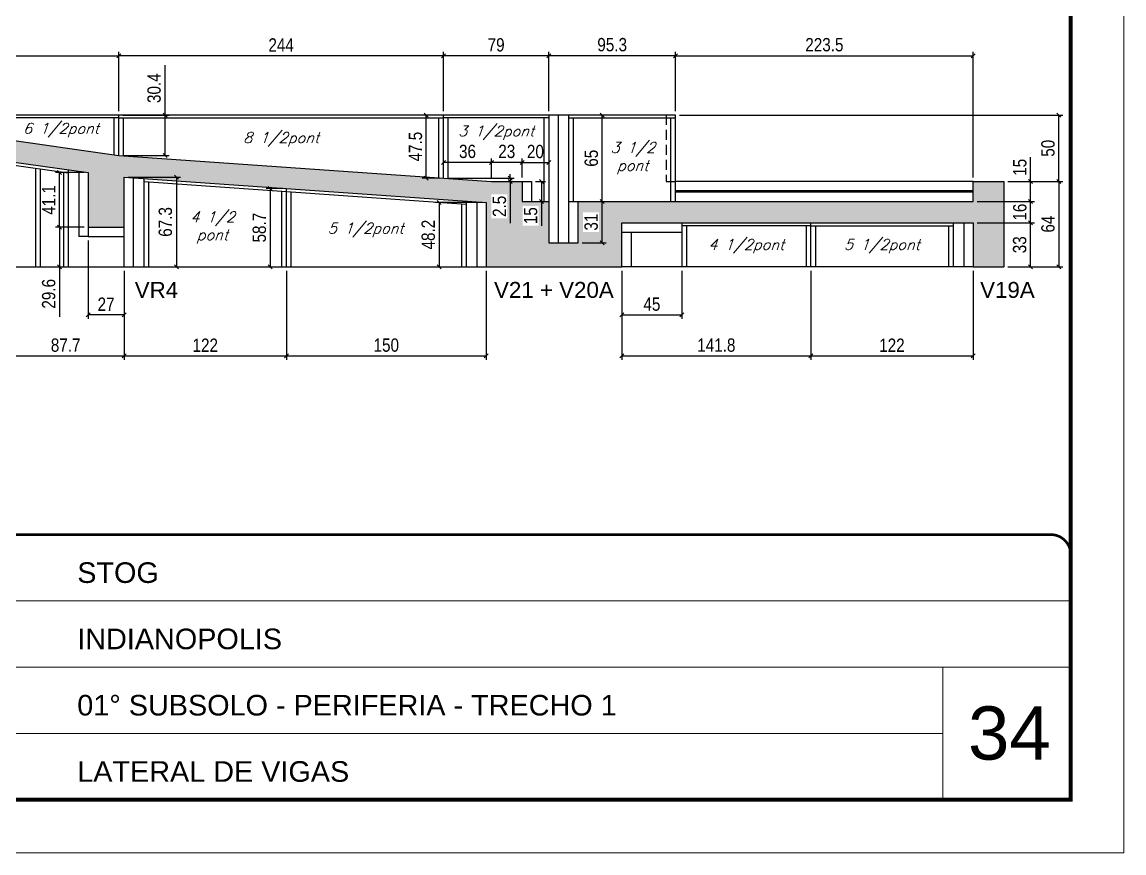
# Model space of a CAD drawing. Extents: x 0 to 6325, y 5574 to 19307.
# Drawn here: x 2242 to 3070, y 7871 to 8496 of the extents above; entities that cross this region are included whole.
import ezdxf

# ---------------------------------------------------------------- set-up
doc = ezdxf.new("R2010")
doc.units = 0
doc.linetypes.add('CONTINUO', pattern=[0])
doc.linetypes.add('DASHED', pattern=[0.75, 0.5, -0.25])
for name, color, linetype in [('1', 1, 'Continuous'), ('5', 5, 'Continuous'), ('COTA', 241, 'Continuous'), ('Painéis', 200, 'Continuous'), ('SARR_2.2x7', 40, 'Continuous'), ('SARR_3.5x7', 81, 'Continuous'), ('texto', 7, 'Continuous')]:
    doc.layers.add(name, color=color, linetype=linetype)
for name, color, linetype, lineweight in [('CARIMBO', 255, 'Continuous', 9), ('Folhas', 255, 'Continuous', 9), ('SARRAFO DE PRESSAO', 251, 'DASHED', 9)]:
    doc.layers.add(name, color=color, linetype=linetype, lineweight=lineweight)
doc.styles.add('arial', font='arial.ttf')
doc.styles.add('COTA TECNICA', font='techl___.ttf', dxfattribs={"height": 10})
doc.styles.add('Romans', font='romans.shx')
doc.styles.get("Standard").update_dxf_attribs({"font": 'arial.ttf'})
doc.dimstyles.new('PAINEL', dxfattribs={"dimtxt": 10, "dimasz": 3, "dimexe": 3, "dimexo": 3, "dimgap": 3, "dimtad": 1, "dimdec": 1, "dimzin": 12, "dimdsep": 46, "dimtxsty": 'COTA TECNICA', "dimblk1": 'OBLIQUE', "dimblk2": 'OBLIQUE', "dimsah": 1, "dimcen": 0.9, "dimclrd": 4, "dimclre": 4, "dimclrt": 240, "dimadec": 1, "dimazin": 3, "dimtfac": 1, "dimtdec": 1, "dimtmove": 0, "dimatfit": 3, "dimfxl": 1, "dimtolj": 1, "dimtzin": 12, "dimarcsym": 0})

# ---------------------------------------------------------------- blocks, each defined once
blk = doc.blocks.new('9999999999')
at = {"color": 30, "linetype": 'CONTINUO'}
for p, q in [((98564.56, 34379.64), (99583.98, 34379.64)), ((98564.56, 34329.83), (99487.98, 34329.83)), ((99583.98, 34329.83), (99487.98, 34329.83)), ((99487.98, 34329.83), (99487.98, 34230.21)), ((98564.56, 34280.02), (99487.98, 34280.02))]:
    blk.add_line(p, q, dxfattribs=at)
at = {"color": 30, "linetype": 'CONTINUO', "const_width": 2}
blk.add_lwpolyline([(99583.98, 34230.21), (99583.98, 34414.45, 0.414214), (99568.98, 34429.45), (98228.98, 34429.45, 0.414214), (98213.98, 34414.45), (98213.98, 34245.21, 0.414214), (98228.98, 34230.21), (99583.98, 34230.21)], format="xyb", dxfattribs=at)
at = {"layer": 'Folhas'}
blk.add_lwpolyline([(98138.98, 34190.21), (99623.98, 34190.21), (99623.98, 35240.21), (98138.98, 35240.21)], close=True, dxfattribs=at)
at = {"layer": 'Folhas', "color": 30, "const_width": 3}
blk.add_lwpolyline([(98213.98, 34230.21), (99583.98, 34230.21), (99583.98, 35200.21), (98213.98, 35200.21)], close=True, dxfattribs=at)
at = {"color": 7, "linetype": 'Continuous', "ltscale": 5, "style": 'arial'}
for s, height, p in [('STOG', 15.483, (98837.68, 34393.13)), ('INDIANOPOLIS', 15.4829, (98837.68, 34343.32)), ('01° SUBSOLO - PERIFERIA - TRECHO 1', 15.4829, (98837.68, 34293.51)), ('LATERAL DE VIGAS', 15.4829, (98837.68, 34243.7))]:
    blk.add_text(s, height=height, dxfattribs=at).set_placement(p)
blk = doc.blocks.new('_Oblique')
at = {"layer": '1', "color": 0, "lineweight": -2}
blk.add_line((-0.5, -0.5), (0.5, 0.5), dxfattribs=at)
blk = doc.blocks.new('*D4523')
at = {"layer": 'COTA', "color": 4, "lineweight": -2, "transparency": 16777216}
for p, q in [((2231.14, 8308.93), (2231.14, 8241.87)), ((2318.86, 8308.93), (2318.86, 8241.87)), ((2231.14, 8244.87), (2318.86, 8244.87))]:
    blk.add_line(p, q, dxfattribs=at)
at = {"layer": 'Defpoints', "color": 0, "transparency": 16777216}
for p in [(2231.14, 8311.93), (2318.86, 8311.93), (2318.86, 8244.87)]:
    blk.add_point(p, dxfattribs=at)
at = {"layer": 'COTA', "color": 4, "lineweight": -2, "transparency": 16777216, "xscale": 3, "yscale": 3, "zscale": 3, "rotation": 180}
blk.add_blockref('_Oblique', (2231.14, 8244.87), dxfattribs=at)
at = {"layer": 'COTA', "color": 4, "lineweight": -2, "transparency": 16777216, "xscale": 3, "yscale": 3, "zscale": 3}
blk.add_blockref('_Oblique', (2318.86, 8244.87), dxfattribs=at)
at = {"layer": 'COTA', "color": 240, "transparency": 16777216, "insert": (2275, 8252.97), "char_height": 10, "attachment_point": 5, "style": 'COTA TECNICA'}
blk.add_mtext('\\A1;87.7', dxfattribs=at)
blk = doc.blocks.new('*D3483')
at = {"layer": 'COTA', "color": 4, "lineweight": -2, "transparency": 16777216}
for p, q in [((2291.86, 8331.53), (2291.86, 8272.68)), ((2318.86, 8308.93), (2318.86, 8272.68)), ((2318.86, 8275.68), (2291.86, 8275.68))]:
    blk.add_line(p, q, dxfattribs=at)
at = {"layer": 'Defpoints', "color": 0, "transparency": 16777216}
for p in [(2291.86, 8334.53), (2318.86, 8311.93), (2291.86, 8275.68)]:
    blk.add_point(p, dxfattribs=at)
at = {"layer": 'COTA', "color": 4, "lineweight": -2, "transparency": 16777216, "xscale": 3, "yscale": 3, "zscale": 3, "rotation": 180}
blk.add_blockref('_Oblique', (2291.86, 8275.68), dxfattribs=at)
at = {"layer": 'COTA', "color": 4, "lineweight": -2, "transparency": 16777216, "xscale": 3, "yscale": 3, "zscale": 3}
blk.add_blockref('_Oblique', (2318.86, 8275.68), dxfattribs=at)
at = {"layer": 'COTA', "color": 240, "transparency": 16777216, "insert": (2305.36, 8283.75), "char_height": 10, "attachment_point": 5, "style": 'COTA TECNICA'}
blk.add_mtext('\\A1;27', dxfattribs=at)
blk = doc.blocks.new('*D4524')
at = {"layer": 'COTA', "color": 4, "lineweight": -2, "transparency": 16777216}
for p, q in [((2318.86, 8308.93), (2318.86, 8241.87)), ((2440.86, 8308.93), (2440.86, 8241.87)), ((2318.86, 8244.87), (2440.86, 8244.87))]:
    blk.add_line(p, q, dxfattribs=at)
at = {"layer": 'Defpoints', "color": 0, "transparency": 16777216}
for p in [(2318.86, 8311.93), (2440.86, 8311.93), (2440.86, 8244.87)]:
    blk.add_point(p, dxfattribs=at)
at = {"layer": 'COTA', "color": 4, "lineweight": -2, "transparency": 16777216, "xscale": 3, "yscale": 3, "zscale": 3, "rotation": 180}
blk.add_blockref('_Oblique', (2318.86, 8244.87), dxfattribs=at)
at = {"layer": 'COTA', "color": 4, "lineweight": -2, "transparency": 16777216, "xscale": 3, "yscale": 3, "zscale": 3}
blk.add_blockref('_Oblique', (2440.86, 8244.87), dxfattribs=at)
at = {"layer": 'COTA', "color": 240, "transparency": 16777216, "insert": (2379.86, 8252.93), "char_height": 10, "attachment_point": 5, "style": 'COTA TECNICA'}
blk.add_mtext('\\A1;122', dxfattribs=at)
blk = doc.blocks.new('*D4527')
at = {"layer": 'COTA', "color": 4, "lineweight": -2, "transparency": 16777216}
for p, q in [((2440.86, 8308.93), (2440.86, 8241.87)), ((2590.86, 8308.93), (2590.86, 8241.87)), ((2440.86, 8244.87), (2590.86, 8244.87))]:
    blk.add_line(p, q, dxfattribs=at)
at = {"layer": 'Defpoints', "color": 0, "transparency": 16777216}
for p in [(2440.86, 8311.93), (2590.86, 8311.93), (2590.86, 8244.87)]:
    blk.add_point(p, dxfattribs=at)
at = {"layer": 'COTA', "color": 4, "lineweight": -2, "transparency": 16777216, "xscale": 3, "yscale": 3, "zscale": 3, "rotation": 180}
blk.add_blockref('_Oblique', (2440.86, 8244.87), dxfattribs=at)
at = {"layer": 'COTA', "color": 4, "lineweight": -2, "transparency": 16777216, "xscale": 3, "yscale": 3, "zscale": 3}
blk.add_blockref('_Oblique', (2590.86, 8244.87), dxfattribs=at)
at = {"layer": 'COTA', "color": 240, "transparency": 16777216, "insert": (2515.86, 8252.98), "char_height": 10, "attachment_point": 5, "style": 'COTA TECNICA'}
blk.add_mtext('\\A1;150', dxfattribs=at)
blk = doc.blocks.new('*D4528')
at = {"layer": 'COTA', "color": 4, "lineweight": -2, "transparency": 16777216}
for p, q in [((2692.89, 8308.93), (2692.89, 8241.87)), ((2834.69, 8308.93), (2834.69, 8241.87)), ((2692.89, 8244.87), (2834.69, 8244.87))]:
    blk.add_line(p, q, dxfattribs=at)
at = {"layer": 'Defpoints', "color": 0, "transparency": 16777216}
for p in [(2692.89, 8311.93), (2834.69, 8311.93), (2834.69, 8244.87)]:
    blk.add_point(p, dxfattribs=at)
at = {"layer": 'COTA', "color": 4, "lineweight": -2, "transparency": 16777216, "xscale": 3, "yscale": 3, "zscale": 3, "rotation": 180}
blk.add_blockref('_Oblique', (2692.89, 8244.87), dxfattribs=at)
at = {"layer": 'COTA', "color": 4, "lineweight": -2, "transparency": 16777216, "xscale": 3, "yscale": 3, "zscale": 3}
blk.add_blockref('_Oblique', (2834.69, 8244.87), dxfattribs=at)
at = {"layer": 'COTA', "color": 240, "transparency": 16777216, "insert": (2763.79, 8252.97), "char_height": 10, "attachment_point": 5, "style": 'COTA TECNICA'}
blk.add_mtext('\\A1;141.8', dxfattribs=at)
blk = doc.blocks.new('*D4529')
at = {"layer": 'COTA', "color": 4, "lineweight": -2, "transparency": 16777216}
for p, q in [((2834.69, 8308.93), (2834.69, 8241.87)), ((2956.69, 8308.93), (2956.69, 8241.87)), ((2834.69, 8244.87), (2956.69, 8244.87))]:
    blk.add_line(p, q, dxfattribs=at)
at = {"layer": 'Defpoints', "color": 0, "transparency": 16777216}
for p in [(2834.69, 8311.93), (2956.69, 8311.93), (2956.69, 8244.87)]:
    blk.add_point(p, dxfattribs=at)
at = {"layer": 'COTA', "color": 4, "lineweight": -2, "transparency": 16777216, "xscale": 3, "yscale": 3, "zscale": 3, "rotation": 180}
blk.add_blockref('_Oblique', (2834.69, 8244.87), dxfattribs=at)
at = {"layer": 'COTA', "color": 4, "lineweight": -2, "transparency": 16777216, "xscale": 3, "yscale": 3, "zscale": 3}
blk.add_blockref('_Oblique', (2956.69, 8244.87), dxfattribs=at)
at = {"layer": 'COTA', "color": 240, "transparency": 16777216, "insert": (2895.69, 8252.93), "char_height": 10, "attachment_point": 5, "style": 'COTA TECNICA'}
blk.add_mtext('\\A1;122', dxfattribs=at)
blk = doc.blocks.new('*D4530')
at = {"layer": 'COTA', "color": 4, "lineweight": -2, "transparency": 16777216}
for p, q in [((2692.89, 8308.93), (2692.89, 8272.68)), ((2737.89, 8308.93), (2737.89, 8272.68)), ((2692.89, 8275.68), (2737.89, 8275.68))]:
    blk.add_line(p, q, dxfattribs=at)
at = {"layer": 'Defpoints', "color": 0, "transparency": 16777216}
for p in [(2692.89, 8311.93), (2737.89, 8311.93), (2737.89, 8275.68)]:
    blk.add_point(p, dxfattribs=at)
at = {"layer": 'COTA', "color": 4, "lineweight": -2, "transparency": 16777216, "xscale": 3, "yscale": 3, "zscale": 3, "rotation": 180}
blk.add_blockref('_Oblique', (2692.89, 8275.68), dxfattribs=at)
at = {"layer": 'COTA', "color": 4, "lineweight": -2, "transparency": 16777216, "xscale": 3, "yscale": 3, "zscale": 3}
blk.add_blockref('_Oblique', (2737.89, 8275.68), dxfattribs=at)
at = {"layer": 'COTA', "color": 240, "transparency": 16777216, "insert": (2715.39, 8283.79), "char_height": 10, "attachment_point": 5, "style": 'COTA TECNICA'}
blk.add_mtext('\\A1;45', dxfattribs=at)
blk = doc.blocks.new('*D4538')
at = {"layer": 'COTA', "color": 4, "lineweight": -2, "transparency": 16777216}
for p, q in [((2321.86, 8379.21), (2361.15, 8379.21)), ((2358.15, 8379.21), (2358.15, 8311.93))]:
    blk.add_line(p, q, dxfattribs=at)
at = {"layer": 'Defpoints', "color": 0, "transparency": 16777216}
for p in [(2318.86, 8379.21), (2358.15, 8311.93), (2358.15, 8311.93)]:
    blk.add_point(p, dxfattribs=at)
at = {"layer": 'COTA', "color": 4, "lineweight": -2, "transparency": 16777216, "xscale": 3, "yscale": 3, "zscale": 3}
for p, rotation in [((2358.15, 8379.21), 90), ((2358.15, 8311.93), 270)]:
    blk.add_blockref('_Oblique', p, dxfattribs=dict(at, rotation=rotation))
at = {"layer": 'COTA', "color": 240, "transparency": 16777216, "insert": (2349.93, 8345.57), "char_height": 10, "attachment_point": 5, "rotation": 90, "style": 'COTA TECNICA'}
blk.add_mtext('\\A1;67.3', dxfattribs=at)
blk = doc.blocks.new('*D4539')
at = {"layer": 'COTA', "color": 4, "lineweight": -2, "transparency": 16777216}
for p, q in [((2437.86, 8370.67), (2425.66, 8370.67)), ((2428.66, 8370.67), (2428.66, 8311.93))]:
    blk.add_line(p, q, dxfattribs=at)
at = {"layer": 'Defpoints', "color": 0, "transparency": 16777216}
for p in [(2440.86, 8370.67), (2428.66, 8311.93), (2428.66, 8311.93)]:
    blk.add_point(p, dxfattribs=at)
at = {"layer": 'COTA', "color": 4, "lineweight": -2, "transparency": 16777216, "xscale": 3, "yscale": 3, "zscale": 3}
for p, rotation in [((2428.66, 8370.67), 90), ((2428.66, 8311.93), 270)]:
    blk.add_blockref('_Oblique', p, dxfattribs=dict(at, rotation=rotation))
at = {"layer": 'COTA', "color": 240, "transparency": 16777216, "insert": (2420.53, 8341.3), "char_height": 10, "attachment_point": 5, "rotation": 90, "style": 'COTA TECNICA'}
blk.add_mtext('\\A1;58.7', dxfattribs=at)
blk = doc.blocks.new('*D3488')
at = {"layer": 'COTA', "color": 4, "lineweight": -2, "transparency": 16777216}
for p, q in [((2288.86, 8382.64), (2267.41, 8382.64)), ((2270.41, 8341.53), (2270.41, 8382.64)), ((2288.86, 8341.53), (2267.41, 8341.53))]:
    blk.add_line(p, q, dxfattribs=at)
at = {"layer": 'Defpoints', "color": 0, "transparency": 16777216}
for p in [(2270.41, 8382.64), (2291.86, 8382.64), (2291.86, 8341.53)]:
    blk.add_point(p, dxfattribs=at)
at = {"layer": 'COTA', "color": 4, "lineweight": -2, "transparency": 16777216, "xscale": 3, "yscale": 3, "zscale": 3}
for p, rotation in [((2270.41, 8382.64), 90), ((2270.41, 8341.53), 270)]:
    blk.add_blockref('_Oblique', p, dxfattribs=dict(at, rotation=rotation))
at = {"layer": 'COTA', "color": 240, "transparency": 16777216, "insert": (2262.34, 8362.08), "char_height": 10, "attachment_point": 5, "rotation": 90, "style": 'COTA TECNICA'}
blk.add_mtext('\\A1;41.1', dxfattribs=at)
blk = doc.blocks.new('*D3489')
at = {"layer": 'COTA', "color": 4, "lineweight": -2, "transparency": 16777216}
for p, q in [((2288.86, 8341.53), (2267.41, 8341.53)), ((2270.41, 8341.53), (2270.41, 8311.93)), ((2270.41, 8311.93), (2270.41, 8274.2))]:
    blk.add_line(p, q, dxfattribs=at)
at = {"layer": 'Defpoints', "color": 0, "transparency": 16777216}
for p in [(2291.86, 8341.53), (2270.41, 8311.93), (2270.41, 8311.93)]:
    blk.add_point(p, dxfattribs=at)
at = {"layer": 'COTA', "color": 4, "lineweight": -2, "transparency": 16777216, "xscale": 3, "yscale": 3, "zscale": 3}
for p, rotation in [((2270.41, 8341.53), 90), ((2270.41, 8311.93), 270)]:
    blk.add_blockref('_Oblique', p, dxfattribs=dict(at, rotation=rotation))
at = {"layer": 'COTA', "color": 240, "transparency": 16777216, "insert": (2262.28, 8291.57), "char_height": 10, "attachment_point": 5, "rotation": 90, "style": 'COTA TECNICA'}
blk.add_mtext('\\A1;29.6', dxfattribs=at)
blk = doc.blocks.new('*D4540')
at = {"layer": 'COTA', "color": 4, "lineweight": -2, "transparency": 16777216}
for p, q in [((2587.86, 8360.17), (2552.51, 8360.17)), ((2555.51, 8360.17), (2555.51, 8311.93))]:
    blk.add_line(p, q, dxfattribs=at)
at = {"layer": 'Defpoints', "color": 0, "transparency": 16777216}
for p in [(2590.86, 8360.17), (2555.51, 8311.93), (2555.51, 8311.93)]:
    blk.add_point(p, dxfattribs=at)
at = {"layer": 'COTA', "color": 4, "lineweight": -2, "transparency": 16777216, "xscale": 3, "yscale": 3, "zscale": 3}
for p, rotation in [((2555.51, 8360.17), 90), ((2555.51, 8311.93), 270)]:
    blk.add_blockref('_Oblique', p, dxfattribs=dict(at, rotation=rotation))
at = {"layer": 'COTA', "color": 240, "transparency": 16777216, "insert": (2547.42, 8336.05), "char_height": 10, "attachment_point": 5, "rotation": 90, "style": 'COTA TECNICA'}
blk.add_mtext('\\A1;48.2', dxfattribs=at)
blk = doc.blocks.new('*D4541')
at = {"layer": 'COTA', "color": 4, "lineweight": -2, "transparency": 16777216}
for p, q in [((2959.69, 8344.93), (3002.89, 8344.93)), ((2999.89, 8311.93), (2999.89, 8344.93)), ((2982.69, 8311.93), (3002.89, 8311.93))]:
    blk.add_line(p, q, dxfattribs=at)
at = {"layer": 'Defpoints', "color": 0, "transparency": 16777216}
for p in [(2956.69, 8344.93), (2999.89, 8344.93), (2979.69, 8311.93)]:
    blk.add_point(p, dxfattribs=at)
at = {"layer": 'COTA', "color": 4, "lineweight": -2, "transparency": 16777216, "xscale": 3, "yscale": 3, "zscale": 3}
for p, rotation in [((2999.89, 8344.93), 90), ((2999.89, 8311.93), 270)]:
    blk.add_blockref('_Oblique', p, dxfattribs=dict(at, rotation=rotation))
at = {"layer": 'COTA', "color": 240, "transparency": 16777216, "insert": (2991.67, 8328.43), "char_height": 10, "attachment_point": 5, "rotation": 90, "style": 'COTA TECNICA'}
blk.add_mtext('\\A1;33', dxfattribs=at)
blk = doc.blocks.new('*D4542')
at = {"layer": 'COTA', "color": 4, "lineweight": -2, "transparency": 16777216}
for p, q in [((2959.69, 8360.93), (3002.89, 8360.93)), ((2999.89, 8344.93), (2999.89, 8360.93)), ((2959.69, 8344.93), (3002.89, 8344.93))]:
    blk.add_line(p, q, dxfattribs=at)
at = {"layer": 'Defpoints', "color": 0, "transparency": 16777216}
for p in [(2956.69, 8360.93), (2999.89, 8360.93), (2956.69, 8344.93)]:
    blk.add_point(p, dxfattribs=at)
at = {"layer": 'COTA', "color": 4, "lineweight": -2, "transparency": 16777216, "xscale": 3, "yscale": 3, "zscale": 3}
for p, rotation in [((2999.89, 8360.93), 90), ((2999.89, 8344.93), 270)]:
    blk.add_blockref('_Oblique', p, dxfattribs=dict(at, rotation=rotation))
at = {"layer": 'COTA', "color": 240, "transparency": 16777216, "insert": (2991.78, 8352.93), "char_height": 10, "attachment_point": 5, "rotation": 90, "style": 'COTA TECNICA'}
blk.add_mtext('\\A1;16', dxfattribs=at)
blk = doc.blocks.new('*D4543')
at = {"layer": 'COTA', "color": 4, "lineweight": -2, "transparency": 16777216}
for p, q in [((2999.89, 8375.93), (2999.89, 8394.3)), ((2982.69, 8375.93), (3002.89, 8375.93)), ((2999.89, 8360.93), (2999.89, 8375.93)), ((2959.69, 8360.93), (3002.89, 8360.93))]:
    blk.add_line(p, q, dxfattribs=at)
at = {"layer": 'Defpoints', "color": 0, "transparency": 16777216}
for p in [(2979.69, 8375.93), (2999.89, 8375.93), (2956.69, 8360.93)]:
    blk.add_point(p, dxfattribs=at)
at = {"layer": 'COTA', "color": 4, "lineweight": -2, "transparency": 16777216, "xscale": 3, "yscale": 3, "zscale": 3}
for p, rotation in [((2999.89, 8375.93), 90), ((2999.89, 8360.93), 270)]:
    blk.add_blockref('_Oblique', p, dxfattribs=dict(at, rotation=rotation))
at = {"layer": 'COTA', "color": 240, "transparency": 16777216, "insert": (2991.78, 8386.62), "char_height": 10, "attachment_point": 5, "rotation": 90, "style": 'COTA TECNICA'}
blk.add_mtext('\\A1;15', dxfattribs=at)
blk = doc.blocks.new('*D4544')
at = {"layer": 'COTA', "color": 4, "lineweight": -2, "transparency": 16777216}
for p, q in [((2982.69, 8375.93), (3024.07, 8375.93)), ((3021.07, 8375.93), (3021.07, 8311.93)), ((2982.69, 8311.93), (3024.07, 8311.93))]:
    blk.add_line(p, q, dxfattribs=at)
at = {"layer": 'Defpoints', "color": 0, "transparency": 16777216}
for p in [(2979.69, 8375.93), (2979.69, 8311.93), (3021.07, 8311.93)]:
    blk.add_point(p, dxfattribs=at)
at = {"layer": 'COTA', "color": 4, "lineweight": -2, "transparency": 16777216, "xscale": 3, "yscale": 3, "zscale": 3}
for p, rotation in [((3021.07, 8375.93), 90), ((3021.07, 8311.93), 270)]:
    blk.add_blockref('_Oblique', p, dxfattribs=dict(at, rotation=rotation))
at = {"layer": 'COTA', "color": 240, "transparency": 16777216, "insert": (3012.97, 8343.93), "char_height": 10, "attachment_point": 5, "rotation": 90, "style": 'COTA TECNICA'}
blk.add_mtext('\\A1;64', dxfattribs=at)
blk = doc.blocks.new('*D4545')
at = {"layer": 'COTA', "color": 4, "lineweight": -2, "transparency": 16777216}
for p, q in [((2736.19, 8425.93), (3024.07, 8425.93)), ((3021.07, 8375.93), (3021.07, 8425.93)), ((2982.69, 8375.93), (3024.07, 8375.93))]:
    blk.add_line(p, q, dxfattribs=at)
at = {"layer": 'Defpoints', "color": 0, "transparency": 16777216}
for p in [(2733.19, 8425.93), (3021.07, 8425.93), (2979.69, 8375.93)]:
    blk.add_point(p, dxfattribs=at)
at = {"layer": 'COTA', "color": 4, "lineweight": -2, "transparency": 16777216, "xscale": 3, "yscale": 3, "zscale": 3}
for p, rotation in [((3021.07, 8425.93), 90), ((3021.07, 8375.93), 270)]:
    blk.add_blockref('_Oblique', p, dxfattribs=dict(at, rotation=rotation))
at = {"layer": 'COTA', "color": 240, "transparency": 16777216, "insert": (3012.96, 8400.93), "char_height": 10, "attachment_point": 5, "rotation": 90, "style": 'COTA TECNICA'}
blk.add_mtext('\\A1;50', dxfattribs=at)
blk = doc.blocks.new('*D4546')
at = {"layer": 'COTA', "color": 4, "lineweight": -2, "transparency": 16777216}
for p, q in [((2637.89, 8428.93), (2637.89, 8473.49)), ((2733.19, 8470.49), (2637.89, 8470.49)), ((2733.19, 8428.93), (2733.19, 8473.49))]:
    blk.add_line(p, q, dxfattribs=at)
at = {"layer": 'Defpoints', "color": 0, "transparency": 16777216}
for p in [(2637.89, 8470.49), (2637.89, 8425.93), (2733.19, 8425.93)]:
    blk.add_point(p, dxfattribs=at)
at = {"layer": 'COTA', "color": 4, "lineweight": -2, "transparency": 16777216, "xscale": 3, "yscale": 3, "zscale": 3, "rotation": 180}
blk.add_blockref('_Oblique', (2637.89, 8470.49), dxfattribs=at)
at = {"layer": 'COTA', "color": 4, "lineweight": -2, "transparency": 16777216, "xscale": 3, "yscale": 3, "zscale": 3}
blk.add_blockref('_Oblique', (2733.19, 8470.49), dxfattribs=at)
at = {"layer": 'COTA', "color": 240, "transparency": 16777216, "insert": (2685.54, 8478.74), "char_height": 10, "attachment_point": 5, "style": 'COTA TECNICA'}
blk.add_mtext('\\A1;95.3', dxfattribs=at)
blk = doc.blocks.new('*D4547')
at = {"layer": 'COTA', "color": 4, "lineweight": -2, "transparency": 16777216}
for p, q in [((2558.86, 8428.93), (2558.86, 8473.49)), ((2637.89, 8470.49), (2558.86, 8470.49)), ((2637.89, 8428.93), (2637.89, 8473.49))]:
    blk.add_line(p, q, dxfattribs=at)
at = {"layer": 'Defpoints', "color": 0, "transparency": 16777216}
for p in [(2558.86, 8470.49), (2558.86, 8425.93), (2637.89, 8425.93)]:
    blk.add_point(p, dxfattribs=at)
at = {"layer": 'COTA', "color": 4, "lineweight": -2, "transparency": 16777216, "xscale": 3, "yscale": 3, "zscale": 3, "rotation": 180}
blk.add_blockref('_Oblique', (2558.86, 8470.49), dxfattribs=at)
at = {"layer": 'COTA', "color": 4, "lineweight": -2, "transparency": 16777216, "xscale": 3, "yscale": 3, "zscale": 3}
blk.add_blockref('_Oblique', (2637.89, 8470.49), dxfattribs=at)
at = {"layer": 'COTA', "color": 240, "transparency": 16777216, "insert": (2598.37, 8478.59), "char_height": 10, "attachment_point": 5, "style": 'COTA TECNICA'}
blk.add_mtext('\\A1;79', dxfattribs=at)
blk = doc.blocks.new('*D4548')
at = {"layer": 'COTA', "color": 4, "lineweight": -2, "transparency": 16777216}
for p, q in [((2314.86, 8428.93), (2314.86, 8473.49)), ((2558.86, 8470.49), (2314.86, 8470.49)), ((2558.86, 8428.93), (2558.86, 8473.49))]:
    blk.add_line(p, q, dxfattribs=at)
at = {"layer": 'Defpoints', "color": 0, "transparency": 16777216}
for p in [(2314.86, 8470.49), (2314.86, 8425.93), (2558.86, 8425.93)]:
    blk.add_point(p, dxfattribs=at)
at = {"layer": 'COTA', "color": 4, "lineweight": -2, "transparency": 16777216, "xscale": 3, "yscale": 3, "zscale": 3, "rotation": 180}
blk.add_blockref('_Oblique', (2314.86, 8470.49), dxfattribs=at)
at = {"layer": 'COTA', "color": 4, "lineweight": -2, "transparency": 16777216, "xscale": 3, "yscale": 3, "zscale": 3}
blk.add_blockref('_Oblique', (2558.86, 8470.49), dxfattribs=at)
at = {"layer": 'COTA', "color": 240, "transparency": 16777216, "insert": (2436.86, 8478.56), "char_height": 10, "attachment_point": 5, "style": 'COTA TECNICA'}
blk.add_mtext('\\A1;244', dxfattribs=at)
blk = doc.blocks.new('*D4549')
at = {"layer": 'COTA', "color": 4, "lineweight": -2, "transparency": 16777216}
for p, q in [((2100.89, 8428.93), (2100.89, 8473.49)), ((2100.89, 8470.49), (2314.86, 8470.49)), ((2314.86, 8428.93), (2314.86, 8473.49))]:
    blk.add_line(p, q, dxfattribs=at)
at = {"layer": 'Defpoints', "color": 0, "transparency": 16777216}
for p in [(2314.86, 8470.49), (2100.89, 8425.93), (2314.86, 8425.93)]:
    blk.add_point(p, dxfattribs=at)
at = {"layer": 'COTA', "color": 4, "lineweight": -2, "transparency": 16777216, "xscale": 3, "yscale": 3, "zscale": 3, "rotation": 180}
blk.add_blockref('_Oblique', (2100.89, 8470.49), dxfattribs=at)
at = {"layer": 'COTA', "color": 4, "lineweight": -2, "transparency": 16777216, "xscale": 3, "yscale": 3, "zscale": 3}
blk.add_blockref('_Oblique', (2314.86, 8470.49), dxfattribs=at)
at = {"layer": 'COTA', "color": 240, "transparency": 16777216, "insert": (2207.87, 8478.56), "char_height": 10, "attachment_point": 5, "style": 'COTA TECNICA'}
blk.add_mtext('\\A1;214', dxfattribs=at)
blk = doc.blocks.new('*D4550')
at = {"layer": 'COTA', "color": 4, "lineweight": -2, "transparency": 16777216}
for p, q in [((2349.67, 8425.93), (2349.67, 8463.26)), ((2317.86, 8425.93), (2352.67, 8425.93)), ((2349.67, 8395.53), (2349.67, 8425.93)), ((2317.86, 8395.53), (2352.67, 8395.53))]:
    blk.add_line(p, q, dxfattribs=at)
at = {"layer": 'Defpoints', "color": 0, "transparency": 16777216}
for p in [(2314.86, 8425.93), (2314.86, 8395.53), (2349.67, 8395.53)]:
    blk.add_point(p, dxfattribs=at)
at = {"layer": 'COTA', "color": 4, "lineweight": -2, "transparency": 16777216, "xscale": 3, "yscale": 3, "zscale": 3}
for p, rotation in [((2349.67, 8425.93), 90), ((2349.67, 8395.53), 270)]:
    blk.add_blockref('_Oblique', p, dxfattribs=dict(at, rotation=rotation))
at = {"layer": 'COTA', "color": 240, "transparency": 16777216, "insert": (2341.45, 8446.1), "char_height": 10, "attachment_point": 5, "rotation": 90, "style": 'COTA TECNICA'}
blk.add_mtext('\\A1;30.4', dxfattribs=at)
blk = doc.blocks.new('*D4525')
at = {"layer": 'COTA', "color": 4, "lineweight": -2, "transparency": 16777216}
for p, q in [((2617.86, 8378.93), (2617.86, 8393.33)), ((2617.86, 8390.33), (2637.89, 8390.33))]:
    blk.add_line(p, q, dxfattribs=at)
at = {"layer": 'Defpoints', "color": 0, "transparency": 16777216}
for p in [(2637.89, 8390.33), (2637.89, 8390.33), (2617.86, 8375.93)]:
    blk.add_point(p, dxfattribs=at)
at = {"layer": 'COTA', "color": 4, "lineweight": -2, "transparency": 16777216, "xscale": 3, "yscale": 3, "zscale": 3, "rotation": 180}
blk.add_blockref('_Oblique', (2617.86, 8390.33), dxfattribs=at)
at = {"layer": 'COTA', "color": 4, "lineweight": -2, "transparency": 16777216, "xscale": 3, "yscale": 3, "zscale": 3}
blk.add_blockref('_Oblique', (2637.89, 8390.33), dxfattribs=at)
at = {"layer": 'COTA', "color": 240, "transparency": 16777216, "insert": (2627.87, 8398.43), "char_height": 10, "attachment_point": 5, "style": 'COTA TECNICA'}
blk.add_mtext('\\A1;20', dxfattribs=at)
blk = doc.blocks.new('*D4526')
at = {"layer": 'COTA', "color": 4, "lineweight": -2, "transparency": 16777216}
for p, q in [((2594.86, 8378.93), (2594.86, 8393.33)), ((2617.86, 8390.33), (2594.86, 8390.33)), ((2617.86, 8378.93), (2617.86, 8393.33))]:
    blk.add_line(p, q, dxfattribs=at)
at = {"layer": 'Defpoints', "color": 0, "transparency": 16777216}
for p in [(2594.86, 8390.33), (2594.86, 8375.93), (2617.86, 8375.93)]:
    blk.add_point(p, dxfattribs=at)
at = {"layer": 'COTA', "color": 4, "lineweight": -2, "transparency": 16777216, "xscale": 3, "yscale": 3, "zscale": 3, "rotation": 180}
blk.add_blockref('_Oblique', (2594.86, 8390.33), dxfattribs=at)
at = {"layer": 'COTA', "color": 4, "lineweight": -2, "transparency": 16777216, "xscale": 3, "yscale": 3, "zscale": 3}
blk.add_blockref('_Oblique', (2617.86, 8390.33), dxfattribs=at)
at = {"layer": 'COTA', "color": 240, "transparency": 16777216, "insert": (2606.36, 8398.54), "char_height": 10, "attachment_point": 5, "style": 'COTA TECNICA'}
blk.add_mtext('\\A1;23', dxfattribs=at)
blk = doc.blocks.new('*D3484')
at = {"layer": 'COTA', "color": 4, "lineweight": -2, "transparency": 16777216}
for p, q in [((2594.86, 8390.33), (2558.86, 8390.33)), ((2594.86, 8378.93), (2594.86, 8393.33))]:
    blk.add_line(p, q, dxfattribs=at)
at = {"layer": 'Defpoints', "color": 0, "transparency": 16777216}
for p in [(2558.86, 8390.33), (2558.86, 8390.33), (2594.86, 8375.93)]:
    blk.add_point(p, dxfattribs=at)
at = {"layer": 'COTA', "color": 4, "lineweight": -2, "transparency": 16777216, "xscale": 3, "yscale": 3, "zscale": 3, "rotation": 180}
blk.add_blockref('_Oblique', (2558.86, 8390.33), dxfattribs=at)
at = {"layer": 'COTA', "color": 4, "lineweight": -2, "transparency": 16777216, "xscale": 3, "yscale": 3, "zscale": 3}
blk.add_blockref('_Oblique', (2594.86, 8390.33), dxfattribs=at)
at = {"layer": 'COTA', "color": 240, "transparency": 16777216, "insert": (2576.86, 8398.54), "char_height": 10, "attachment_point": 5, "style": 'COTA TECNICA'}
blk.add_mtext('\\A1;36', dxfattribs=at)
blk = doc.blocks.new('*D3490')
at = {"layer": 'COTA', "color": 4, "lineweight": -2, "transparency": 16777216}
for p, q in [((2627.86, 8375.93), (2635.43, 8375.93)), ((2632.43, 8375.93), (2632.43, 8360.93)), ((2632.43, 8360.93), (2632.43, 8342.56))]:
    blk.add_line(p, q, dxfattribs=at)
at = {"layer": 'Defpoints', "color": 0, "transparency": 16777216}
blk.add_point((2624.86, 8375.93), dxfattribs=at)
at = {"layer": 'COTA', "color": 4, "lineweight": -2, "transparency": 16777216, "xscale": 3, "yscale": 3, "zscale": 3}
for p, rotation in [((2632.43, 8375.93), 90), ((2632.43, 8360.93), 270)]:
    blk.add_blockref('_Oblique', p, dxfattribs=dict(at, rotation=rotation))
at = {"layer": 'COTA', "color": 240, "transparency": 16777216, "insert": (2624.32, 8350.25), "char_height": 10, "attachment_point": 5, "rotation": 90, "style": 'COTA TECNICA', "bg_fill": 3, "box_fill_scale": 1.1, "bg_fill_color": 256, "bg_fill_true_color": 13158600, "bg_fill_transparency": 0}
blk.add_mtext('\\A1;15', dxfattribs=at)
at = {"layer": 'Defpoints', "color": 0, "transparency": 16777216}
blk.add_point((2632.43, 8360.93), dxfattribs=at)
blk.add_point((2632.43, 8360.93), dxfattribs=at)
blk = doc.blocks.new('*D4551')
at = {"layer": 'COTA', "color": 4, "lineweight": -2, "transparency": 16777216}
for p, q in [((2561.86, 8378.45), (2611.97, 8378.45)), ((2608.97, 8378.45), (2608.97, 8381.45)), ((2608.97, 8378.45), (2608.97, 8375.93)), ((2597.86, 8375.93), (2611.97, 8375.93)), ((2608.97, 8375.93), (2608.97, 8344.65))]:
    blk.add_line(p, q, dxfattribs=at)
at = {"layer": 'Defpoints', "color": 0, "transparency": 16777216}
for p in [(2558.86, 8378.45), (2608.97, 8378.45), (2594.86, 8375.93)]:
    blk.add_point(p, dxfattribs=at)
at = {"layer": 'COTA', "color": 4, "lineweight": -2, "transparency": 16777216, "xscale": 3, "yscale": 3, "zscale": 3}
for p, rotation in [((2608.97, 8378.45), 270), ((2608.97, 8375.93), 90)]:
    blk.add_blockref('_Oblique', p, dxfattribs=dict(at, rotation=rotation))
at = {"layer": 'COTA', "color": 240, "transparency": 16777216, "insert": (2600.86, 8357.29), "char_height": 10, "attachment_point": 5, "rotation": 90, "style": 'COTA TECNICA', "bg_fill": 3, "box_fill_scale": 1.1, "bg_fill_color": 256, "bg_fill_true_color": 13158600, "bg_fill_transparency": 0}
blk.add_mtext('\\A1;2.5', dxfattribs=at)
blk = doc.blocks.new('*D3491')
at = {"layer": 'COTA', "color": 4, "lineweight": -2, "transparency": 16777216}
for p, q in [((2555.86, 8425.93), (2542.9, 8425.93)), ((2545.9, 8378.45), (2545.9, 8425.93)), ((2555.86, 8378.45), (2542.9, 8378.45))]:
    blk.add_line(p, q, dxfattribs=at)
at = {"layer": 'Defpoints', "color": 0, "transparency": 16777216}
for p in [(2545.9, 8425.93), (2558.86, 8425.93), (2558.86, 8378.45)]:
    blk.add_point(p, dxfattribs=at)
at = {"layer": 'COTA', "color": 4, "lineweight": -2, "transparency": 16777216, "xscale": 3, "yscale": 3, "zscale": 3}
for p, rotation in [((2545.9, 8425.93), 90), ((2545.9, 8378.45), 270)]:
    blk.add_blockref('_Oblique', p, dxfattribs=dict(at, rotation=rotation))
at = {"layer": 'COTA', "color": 240, "transparency": 16777216, "insert": (2537.79, 8402.19), "char_height": 10, "attachment_point": 5, "rotation": 90, "style": 'COTA TECNICA'}
blk.add_mtext('\\A1;47.5', dxfattribs=at)
blk = doc.blocks.new('*D4552')
at = {"layer": 'COTA', "color": 4, "lineweight": -2, "transparency": 16777216}
for p, q in [((2678, 8329.93), (2678, 8360.93)), ((2662.89, 8329.93), (2681, 8329.93))]:
    blk.add_line(p, q, dxfattribs=at)
at = {"layer": 'Defpoints', "color": 0, "transparency": 16777216}
for p in [(2678, 8360.93), (2678, 8360.93), (2659.89, 8329.93)]:
    blk.add_point(p, dxfattribs=at)
at = {"layer": 'COTA', "color": 4, "lineweight": -2, "transparency": 16777216, "xscale": 3, "yscale": 3, "zscale": 3}
for p, rotation in [((2678, 8360.93), 90), ((2678, 8329.93), 270)]:
    blk.add_blockref('_Oblique', p, dxfattribs=dict(at, rotation=rotation))
at = {"layer": 'COTA', "color": 240, "transparency": 16777216, "insert": (2669.78, 8345.43), "char_height": 10, "attachment_point": 5, "rotation": 90, "style": 'COTA TECNICA', "bg_fill": 3, "box_fill_scale": 1.1, "bg_fill_color": 256, "bg_fill_true_color": 13158600, "bg_fill_transparency": 0}
blk.add_mtext('\\A1;31', dxfattribs=at)
blk = doc.blocks.new('*D3492')
at = {"layer": 'COTA', "color": 4, "lineweight": -2, "transparency": 16777216}
blk.add_line((2678, 8360.93), (2678, 8425.93), dxfattribs=at)
at = {"layer": 'Defpoints', "color": 0, "transparency": 16777216}
for p in [(2678, 8425.93), (2678, 8425.93), (2678, 8360.93)]:
    blk.add_point(p, dxfattribs=at)
at = {"layer": 'COTA', "color": 4, "lineweight": -2, "transparency": 16777216, "xscale": 3, "yscale": 3, "zscale": 3}
for p, rotation in [((2678, 8425.93), 90), ((2678, 8360.93), 270)]:
    blk.add_blockref('_Oblique', p, dxfattribs=dict(at, rotation=rotation))
at = {"layer": 'COTA', "color": 240, "transparency": 16777216, "insert": (2669.89, 8393.43), "char_height": 10, "attachment_point": 5, "rotation": 90, "style": 'COTA TECNICA'}
blk.add_mtext('\\A1;65', dxfattribs=at)
blk = doc.blocks.new('*D4553')
at = {"layer": 'COTA', "color": 4, "lineweight": -2, "transparency": 16777216}
for p, q in [((2733.19, 8428.93), (2733.19, 8473.49)), ((2733.19, 8470.49), (2956.69, 8470.49)), ((2956.69, 8378.93), (2956.69, 8473.49))]:
    blk.add_line(p, q, dxfattribs=at)
at = {"layer": 'Defpoints', "color": 0, "transparency": 16777216}
for p in [(2956.69, 8470.49), (2733.19, 8425.93), (2956.69, 8375.93)]:
    blk.add_point(p, dxfattribs=at)
at = {"layer": 'COTA', "color": 4, "lineweight": -2, "transparency": 16777216, "xscale": 3, "yscale": 3, "zscale": 3, "rotation": 180}
blk.add_blockref('_Oblique', (2733.19, 8470.49), dxfattribs=at)
at = {"layer": 'COTA', "color": 4, "lineweight": -2, "transparency": 16777216, "xscale": 3, "yscale": 3, "zscale": 3}
blk.add_blockref('_Oblique', (2956.69, 8470.49), dxfattribs=at)
at = {"layer": 'COTA', "color": 240, "transparency": 16777216, "insert": (2844.94, 8478.71), "char_height": 10, "attachment_point": 5, "style": 'COTA TECNICA'}
blk.add_mtext('\\A1;223.5', dxfattribs=at)

msp = doc.modelspace()

# ---------------------------------------------------------------- hatches: boundary and pattern name
at = {"layer": 'COTA'}
h = msp.add_hatch(dxfattribs=at)
h.set_pattern_fill('AR-CONC', color=256, scale=0.03)
h.set_pattern_definition([(50, (-1599.309, 1148.575), (5.46554, -0.4781726), [0.5715, -6.2865]), (355, (-1599.309, 1148.575), (-1.0573026, 5.7317054), [0.4572, -5.0292175]), (100.451445, (-1598.8534, 1148.535), (4.4082374, 5.2535326), [0.4857003, -5.3427073]), (46.1842, (-1599.309, 1150.099), (8.132371, -1.26127), [0.85725, -9.42975]), (96.63556, (-1598.631, 1149.994), (7.122124, 7.422784), [0.728551, -8.014068]), (351.18415, (-1599.309, 1150.099), (7.122124, 7.422784), [0.685799, -7.543792]), (21, (-1598.547, 1149.718), (4.5484317, -3.067956), [0.5715, -6.2865]), (326, (-1598.547, 1149.718), (1.854061, 5.525639), [0.4572, -5.0292]), (71.451445, (-1598.168, 1149.4624), (6.4024926, 2.457683), [0.4857003, -5.342698]), (37.5, (-1599.3088, 1148.5751), (0.0926581, 2.53665117), [0, -4.96824, 0, -5.1054, 0, -5.04825]), (7.5, (-1599.3088, 1148.575), (2.0045899, 3.00541724), [0, -2.91084, 0, -4.85394, 0, -1.92405]), (327.5, (-1601.008, 1148.5751), (4.06771786, -0.1718623), [0, -1.905, 0, -5.9436, 0, -7.8867]), (317.5, (-1601.77, 1148.575), (4.4438754, 0.7627947), [0, -2.4765, 0, -3.94716, 0, -5.6007])])
h.paths.add_polyline_path([(2318.86, 8379.21), (2590.86, 8360.17), (2590.86, 8311.93), (2692.89, 8311.93), (2692.89, 8344.93), (2956.69, 8344.93), (2956.69, 8311.93), (2979.69, 8311.93), (2979.69, 8375.93), (2956.69, 8375.93), (2956.69, 8360.93), (2659.89, 8360.93), (2659.89, 8329.93), (2637.89, 8329.93), (2637.89, 8360.93), (2617.86, 8360.93), (2617.86, 8375.93), (2594.86, 8375.93), (2314.86, 8395.53), (2100.89, 8425.93), (1987.14, 8425.93), (2291.86, 8382.64), (2291.86, 8341.53), (2318.86, 8341.53)])

# ---------------------------------------------------------------- linework, layer by layer
for p, q in [((2956.69, 8375.93), (2979.69, 8375.93)), ((2979.69, 8375.93), (2979.69, 8311.93)), ((2291.86, 8341.53), (2291.86, 8334.53)), ((2291.86, 8334.53), (2284.86, 8334.53)), ((2590.86, 8311.93), (2692.89, 8311.93)), ((2956.69, 8311.93), (2979.69, 8311.93))]:
    msp.add_line(p, q, dxfattribs=at)
at = {"layer": 'Painéis', "linetype": 'ByBlock'}
for p, q in [((1987.14, 8425.93), (2291.86, 8382.64)), ((2733.19, 8425.93), (2100.89, 8425.93)), ((2100.89, 8425.93), (2314.86, 8395.53)), ((2314.86, 8395.53), (2314.86, 8425.93)), ((2558.86, 8378.45), (2558.86, 8425.93)), ((2637.89, 8425.93), (2637.89, 8329.93)), ((2733.19, 8360.93), (2733.19, 8425.93)), ((2314.86, 8395.53), (2594.86, 8375.93)), ((2291.86, 8382.64), (2291.86, 8341.53)), ((2318.86, 8311.93), (2318.86, 8379.21)), ((2318.86, 8379.21), (2590.86, 8360.17)), ((2440.86, 8311.93), (2440.86, 8370.67)), ((2594.86, 8375.93), (2617.86, 8375.93)), ((2617.86, 8375.93), (2617.86, 8360.93)), ((2956.69, 8375.93), (2733.19, 8375.93)), ((2956.69, 8360.93), (2956.69, 8375.93)), ((2617.86, 8360.93), (2637.89, 8360.93)), ((2659.89, 8329.93), (2659.89, 8360.93)), ((2659.89, 8360.93), (2956.69, 8360.93)), ((2590.86, 8360.17), (2590.86, 8311.93)), ((2692.89, 8344.93), (2956.69, 8344.93)), ((2692.89, 8311.93), (2692.89, 8344.93)), ((2834.69, 8311.93), (2834.69, 8344.93)), ((2956.69, 8344.93), (2956.69, 8311.93)), ((2291.86, 8341.53), (2318.86, 8341.53)), ((2637.89, 8329.93), (2659.89, 8329.93)), ((1717.69, 8311.93), (2590.86, 8311.93)), ((2956.69, 8311.93), (2692.89, 8311.93))]:
    msp.add_line(p, q, dxfattribs=at)
at = {"layer": 'SARR_2.2x7', "linetype": 'Continuous'}
for p, q in [((2314.86, 8423.73), (2116.37, 8423.73)), ((2314.86, 8423.73), (2558.86, 8423.73)), ((2637.89, 8423.73), (2558.86, 8423.73)), ((2644.89, 8425.93), (2644.89, 8329.93)), ((2652.89, 8423.73), (2733.19, 8423.73)), ((2231.14, 8389.04), (2276.86, 8382.55)), ((2284.86, 8383.63), (2284.86, 8334.53)), ((2325.86, 8311.93), (2325.86, 8378.72)), ((2333.86, 8375.96), (2440.86, 8368.47)), ((2617.86, 8375.93), (2624.86, 8375.93)), ((2624.86, 8375.93), (2624.86, 8360.93)), ((2956.69, 8368.93), (2733.19, 8368.93)), ((2440.86, 8368.47), (2575.86, 8359.02)), ((2583.86, 8360.66), (2583.86, 8311.93)), ((2652.89, 8329.93), (2652.89, 8360.93)), ((2652.89, 8360.93), (2659.89, 8360.93)), ((2956.69, 8367.93), (2733.19, 8367.93)), ((2949.69, 8344.93), (2949.69, 8311.93)), ((2692.89, 8337.93), (2737.89, 8337.93)), ((2699.89, 8337.93), (2699.89, 8311.93)), ((2834.69, 8342.73), (2737.89, 8342.73)), ((2834.69, 8342.73), (2941.69, 8342.73)), ((2291.86, 8334.53), (2318.86, 8334.53))]:
    msp.add_line(p, q, dxfattribs=at)
at = {"layer": 'SARR_2.2x7', "linetype": 'DASHED', "ltscale": 15}
for p, q in [((2726.19, 8425.93), (2726.19, 8375.93)), ((2726.19, 8375.93), (2733.19, 8375.93))]:
    msp.add_line(p, q, dxfattribs=at)
at = {"layer": 'SARR_3.5x7'}
for p, q in [((2311.36, 8396.03), (2311.36, 8423.73)), ((2318.36, 8395.29), (2318.36, 8423.73)), ((2555.36, 8378.7), (2555.36, 8423.73)), ((2562.36, 8378.21), (2562.36, 8423.73)), ((2634.39, 8360.93), (2634.39, 8423.73)), ((2652.89, 8360.93), (2652.89, 8425.93)), ((2656.39, 8360.93), (2656.39, 8423.73)), ((2729.69, 8360.93), (2729.69, 8423.73)), ((2252.25, 8386.04), (2252.25, 8311.93)), ((2255.75, 8385.55), (2255.75, 8311.93)), ((2273.36, 8383.04), (2273.36, 8311.93)), ((2276.86, 8384.77), (2276.86, 8311.93)), ((2333.86, 8311.93), (2333.86, 8378.16)), ((2337.36, 8311.93), (2337.36, 8375.71)), ((2437.36, 8311.93), (2437.36, 8368.71)), ((2444.36, 8311.93), (2444.36, 8368.22)), ((2575.86, 8361.22), (2575.86, 8311.93)), ((2572.36, 8359.26), (2572.36, 8311.93)), ((2737.89, 8344.93), (2737.89, 8311.93)), ((2941.69, 8344.93), (2941.69, 8311.93)), ((2741.39, 8342.73), (2741.39, 8311.93)), ((2831.19, 8342.73), (2831.19, 8311.93)), ((2838.19, 8342.73), (2838.19, 8311.93)), ((2938.19, 8342.73), (2938.19, 8311.93))]:
    msp.add_line(p, q, dxfattribs=at)

# ---------------------------------------------------------------- block references
at = {"layer": 'SARRAFO DE PRESSAO', "color": 6, "linetype": 'ByBlock'}
msp.add_blockref('9999999999', (-96553.98, -26318.81), dxfattribs=at)

# ---------------------------------------------------------------- texts
at = {"layer": '5', "linetype": 'Continuous'}
for s, p in [('VR4', (2326.89, 8288.5)), ('V21 + V20A', (2596.79, 8288.5)), ('V19A', (2961.96, 8288.5))]:
    msp.add_text(s, height=12, rotation=0.00004, dxfattribs=at).set_placement(p)
at = {"layer": 'CARIMBO', "style": 'arial'}
msp.add_text('34', height=40, dxfattribs=at).set_placement((2952.86, 7941.54))
at = {"layer": 'texto', "color": 2, "char_height": 8, "attachment_point": 5, "style": 'Romans'}
for s, insert in [('{\\Q19;\\C256;6 1/2pont}', (2271.5, 8414.58)), ('{\\Q19;\\C256;3 1/2pont}', (2598.37, 8412.58)), ('{\\Q19;\\C256;8 1/2pont}', (2436.86, 8407.58)), ('{\\Q19;\\C256;3 1/2\\Ppont}', (2701.04, 8393.43)), ('{\\Q19;\\C256;4 1/2\\Ppont}', (2385.28, 8341.3)), ('{\\Q19;\\C256;5 1/2pont}', (2500.36, 8339.55)), ('{\\Q19;\\C256;4 1/2pont}', (2786.29, 8327.33)), ('{\\Q19;\\C256;5 1/2pont}', (2888.19, 8327.33))]:
    msp.add_mtext(s, dxfattribs=dict(at, insert=insert))

# ---------------------------------------------------------------- dimensions: what is measured, and where the dimension line sits
at = {"layer": 'COTA'}
for base, p1, p2, picture, middle in [((2314.86, 8470.49), (2100.89, 8425.93), (2314.86, 8425.93), '*D4549', (2207.87, 8478.56)), ((2314.86, 8470.49), (2558.86, 8425.93), (2314.86, 8425.93), '*D4548', (2436.86, 8478.56)), ((2558.86, 8470.49), (2637.89, 8425.93), (2558.86, 8425.93), '*D4547', (2598.37, 8478.59)), ((2637.89, 8470.49), (2733.19, 8425.93), (2637.89, 8425.93), '*D4546', (2685.54, 8478.74)), ((2956.69, 8470.49), (2733.19, 8425.93), (2956.69, 8375.93), '*D4553', (2844.94, 8478.71)), ((2558.86, 8390.33), (2594.86, 8375.93), (2558.86, 8390.33), '*D3484', (2576.86, 8398.54)), ((2594.86, 8390.33), (2617.86, 8375.93), (2594.86, 8375.93), '*D4526', (2606.36, 8398.54)), ((2291.86, 8275.68), (2318.86, 8311.93), (2291.86, 8334.53), '*D3483', (2305.36, 8283.75)), ((2318.86, 8244.87), (2231.14, 8311.93), (2318.86, 8311.93), '*D4523', (2275, 8252.97)), ((2440.86, 8244.87), (2318.86, 8311.93), (2440.86, 8311.93), '*D4524', (2379.86, 8252.93)), ((2590.86, 8244.87), (2440.86, 8311.93), (2590.86, 8311.93), '*D4527', (2515.86, 8252.98)), ((2834.69, 8244.87), (2692.89, 8311.93), (2834.69, 8311.93), '*D4528', (2763.79, 8252.97)), ((2737.89, 8275.68), (2692.89, 8311.93), (2737.89, 8311.93), '*D4530', (2715.39, 8283.79)), ((2956.69, 8244.87), (2834.69, 8311.93), (2956.69, 8311.93), '*D4529', (2895.69, 8252.93))]:
    dim = msp.add_linear_dim(base=base, p1=p1, p2=p2, dimstyle='PAINEL', dxfattribs=at)
    dim.commit()
    dim.dimension.update_dxf_attribs({"geometry": picture, "text_midpoint": middle})
for base, p1, p2, picture, middle in [((2349.67, 8395.53), (2314.86, 8425.93), (2314.86, 8395.53), '*D4550', (2349.67, 8446.1)), ((2999.89, 8360.93), (2956.69, 8344.93), (2956.69, 8360.93), '*D4542', (2999.89, 8352.93))]:
    dim = msp.add_linear_dim(base=base, p1=p1, p2=p2, angle=90, dimstyle='PAINEL', dxfattribs=at)
    dim.commit()
    dim.dimension.update_dxf_attribs({"geometry": picture, "text_midpoint": middle, "dimtype": 160})
for base, p1, p2, picture, middle in [((3021.07, 8425.93), (2979.69, 8375.93), (2733.19, 8425.93), '*D4545', (3012.96, 8400.93)), ((2999.89, 8375.93), (2956.69, 8360.93), (2979.69, 8375.93), '*D4543', (2991.78, 8386.62)), ((2270.41, 8382.64), (2291.86, 8341.53), (2291.86, 8382.64), '*D3488', (2262.34, 8362.08)), ((2358.15, 8311.93), (2318.86, 8379.21), (2358.15, 8311.93), '*D4538', (2349.93, 8345.57)), ((3021.07, 8311.93), (2979.69, 8375.93), (2979.69, 8311.93), '*D4544', (3012.97, 8343.93)), ((2428.66, 8311.93), (2440.86, 8370.67), (2428.66, 8311.93), '*D4539', (2420.53, 8341.3)), ((2555.51, 8311.93), (2590.86, 8360.17), (2555.51, 8311.93), '*D4540', (2547.42, 8336.05)), ((2999.89, 8344.93), (2979.69, 8311.93), (2956.69, 8344.93), '*D4541', (2991.67, 8328.43)), ((2270.41, 8311.93), (2291.86, 8341.53), (2270.41, 8311.93), '*D3489', (2262.28, 8291.57))]:
    dim = msp.add_linear_dim(base=base, p1=p1, p2=p2, angle=90, dimstyle='PAINEL', dxfattribs=at)
    dim.commit()
    dim.dimension.update_dxf_attribs({"geometry": picture, "text_midpoint": middle})
dim = msp.add_linear_dim(base=(2637.89, 8390.33), p1=(2617.86, 8375.93), p2=(2637.89, 8390.33), dimstyle='PAINEL', dxfattribs=at)
dim.commit()
dim.dimension.update_dxf_attribs({"geometry": '*D4525', "text_midpoint": (2627.87, 8390.33), "dimtype": 160})

# ---------------------------------------------------------------- next in the draw order: dimensions: what is measured, and where the dimension line sits
dim = msp.add_linear_dim(base=(2608.97, 8378.45), p1=(2594.86, 8375.93), p2=(2558.86, 8378.45), angle=90, dimstyle='PAINEL', override={"dimtfill": 1}, dxfattribs=at)
dim.commit()
dim.dimension.update_dxf_attribs({"geometry": '*D4551', "text_midpoint": (2608.97, 8357.29), "dimtype": 160})
for base, p1, p2, picture, middle in [((2632.43, 8360.93), (2624.86, 8375.93), (2632.43, 8360.93), '*D3490', (2624.32, 8350.25)), ((2678, 8360.93), (2659.89, 8329.93), (2678, 8360.93), '*D4552', (2669.78, 8345.43))]:
    dim = msp.add_linear_dim(base=base, p1=p1, p2=p2, angle=90, dimstyle='PAINEL', override={"dimtfill": 1}, dxfattribs=at)
    dim.commit()
    dim.dimension.update_dxf_attribs({"geometry": picture, "text_midpoint": middle})

# ---------------------------------------------------------------- next in the draw order: dimensions: what is measured, and where the dimension line sits
for base, p1, p2, picture, middle in [((2545.9, 8425.93), (2558.86, 8378.45), (2558.86, 8425.93), '*D3491', (2537.79, 8402.19)), ((2678, 8425.93), (2678, 8360.93), (2678, 8425.93), '*D3492', (2669.89, 8393.43))]:
    dim = msp.add_linear_dim(base=base, p1=p1, p2=p2, angle=90, dimstyle='PAINEL', dxfattribs=at)
    dim.commit()
    dim.dimension.update_dxf_attribs({"geometry": picture, "text_midpoint": middle})

doc.saveas('drawing.dxf')
